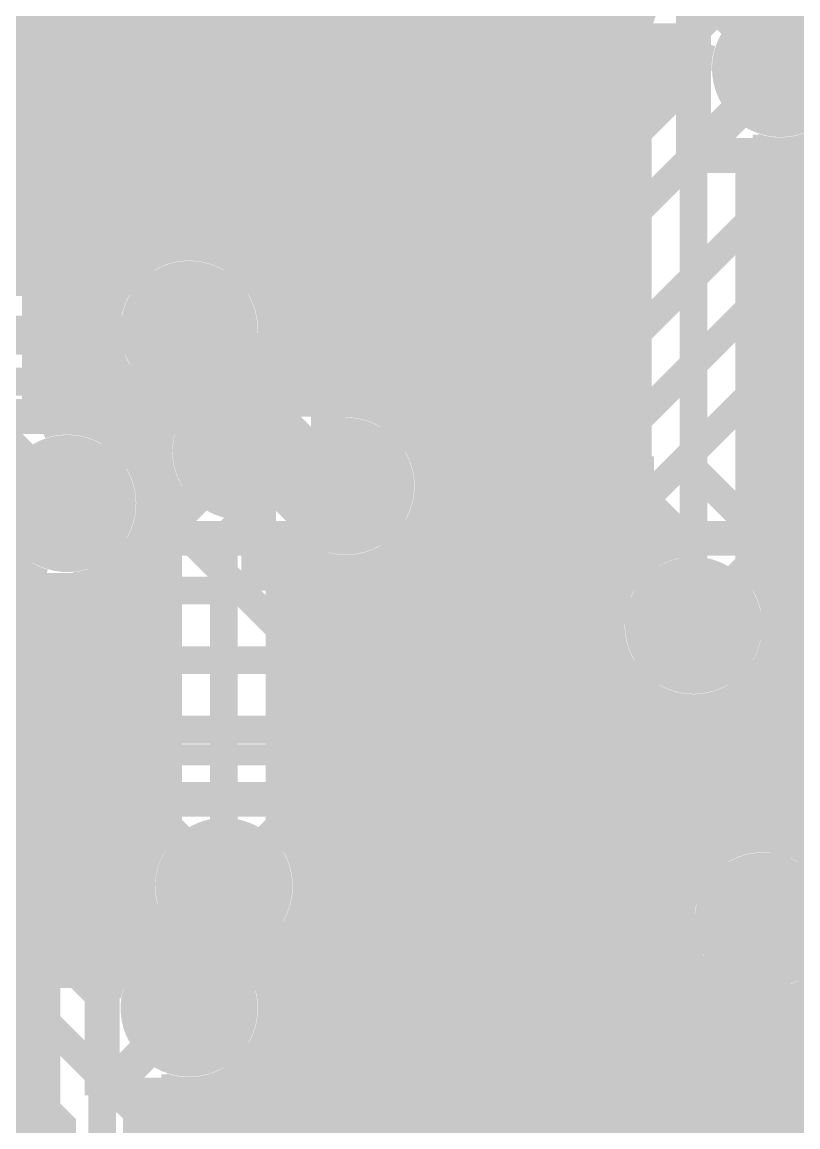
# Model space of a CAD drawing. Extents: x -4 to 136, y -50 to 40.
# Drawn here: x 93.4 to 99.06, y 11.96 to 20.02 of the extents above; entities that cross this region are included whole.
import ezdxf

# ---------------------------------------------------------------- set-up
doc = ezdxf.new("R2010")
doc.units = 0
doc.header["$MEASUREMENT"] = 0
doc.layers.get('0').update_dxf_attribs({"linetype": 'CONTINUOUS'})
for name, color, linetype in [('25-335-0_BOT', 7, 'CONTINUOUS'), ('25-335-0_DRD', 7, 'CONTINUOUS'), ('25-335-0_GND', 6, 'CONTINUOUS'), ('25-335-0_IN1', 4, 'CONTINUOUS'), ('25-335-0_SMT', 5, 'CONTINUOUS'), ('25-335-0_SPT', 10, 'CONTINUOUS'), ('25-335-0_SST', 9, 'CONTINUOUS'), ('25-335-0_TOP', 12, 'CONTINUOUS'), ('THRUHOLE_TAP', 15, 'CONTINUOUS')]:
    doc.layers.add(name, color=color, linetype=linetype)

# ---------------------------------------------------------------- blocks, each defined once
blk = doc.blocks.new('ROUND_40')
at = {"const_width": 0.29972}
blk.add_lwpolyline([(-0.14986, 0, 1), (0.14986, 0, 1)], format="xyb", close=True, dxfattribs=at)
blk = doc.blocks.new('ROUND_60')
at = {"const_width": 0.50038}
blk.add_lwpolyline([(-0.25019, 0, 1), (0.25019, 0, 1)], format="xyb", close=True, dxfattribs=at)
blk = doc.blocks.new('ROUND_63')
at = {"const_width": 0.0635}
blk.add_lwpolyline([(-0.03175, 0, 1), (0.03175, 0, 1)], format="xyb", close=True, dxfattribs=at)
blk = doc.blocks.new('RECTANGLE_15')
blk.add_solid([(0.29972, 0.65024), (0.29972, -0.65024), (-0.29972, 0.65024), (-0.29972, -0.65024)])
blk = doc.blocks.new('ROUND_23')
at = {"const_width": 0.10033}
blk.add_lwpolyline([(-0.050164, 0, 1), (0.050164, 0, 1)], format="xyb", close=True, dxfattribs=at)

msp = doc.modelspace()

# ---------------------------------------------------------------- linework, layer by layer
at = {"layer": '25-335-0_BOT'}
for points, const_width in [([(107.823, 13.335), (106.172, 11.684), (103.378, 11.684), (98.298, 16.764), (98.298, 19.939), (99.187, 20.828), (99.187, 26.289), (98.298, 27.178), (98.298, 31.369), (97.79, 31.877), (95.885, 31.877)], 0.2032), ([(74.295, 31.369), (84.582, 31.369), (93.091, 22.86), (93.091, 16.129), (93.345, 15.875), (93.345, 12.954), (94.234, 12.065), (94.234, 11.049), (95.885, 9.398), (97.155, 9.398)], 0.2032), ([(93.5228, 22.733), (93.5228, 17.1069)], 0.254), ([(93.726, 22.6822), (93.726, 17.13992)], 0.254), ([(93.9546, 22.6822), (93.9546, 17.09674)], 0.254), ([(94.1832, 22.6822), (94.1832, 18.2372)], 0.254), ([(94.4118, 22.6822), (94.4118, 18.3769)], 0.254), ([(97.3836, 22.39772), (97.3836, 11.80592)], 0.254), ([(97.6122, 22.18182), (97.6122, 11.7729)], 0.254), ([(97.8408, 22.10816), (97.8408, 16.0528)], 0.254), ([(97.155, 20.93214), (97.155, 11.75258)], 0.254), ([(94.6404, 20.88642), (94.6404, 18.40992)], 0.254), ([(96.9264, 20.60956), (96.9264, 11.57986)], 0.254), ([(94.869, 20.58416), (94.869, 18.35658)], 0.254), ([(95.0976, 20.3962), (95.0976, 18.18386)], 0.254), ([(96.6978, 20.41398), (96.6978, 9.8298)], 0.254), ([(95.3262, 20.27428), (95.3262, 17.42694)], 0.254), ([(96.4692, 20.28444), (96.4692, 10.52322)], 0.254), ([(95.5548, 20.19808), (95.5548, 17.2339)], 0.254), ([(96.2406, 20.2057), (96.2406, 17.04086)], 0.254), ([(95.7834, 20.16252), (95.7834, 17.26692)], 0.254), ([(96.012, 20.16506), (96.012, 17.21358)], 0.254), ([(97.86874, 19.9898), (93.5228, 19.9898)], 0.254), ([(97.8662, 19.939), (97.8662, 16.764)], 0.254), ([(97.8662, 19.7612), (93.5228, 19.7612)], 0.254), ([(97.8662, 19.5326), (93.5228, 19.5326)], 0.254), ([(97.8662, 19.304), (93.5228, 19.304)], 0.254), ([(97.8662, 19.0754), (93.5228, 19.0754)], 0.254), ([(98.7298, 19.0881), (98.7298, 16.9418)], 0.254), ([(98.77298, 19.0754), (98.7298, 19.0754)], 0.254), ([(98.7552, 19.08048), (98.7552, 16.9164)], 0.254), ([(99.3521, 19.0754), (99.09048, 19.0754)], 0.254), ([(98.9838, 19.05762), (98.9838, 16.6878)], 0.254), ([(97.8662, 18.8468), (93.5228, 18.8468)], 0.254), ([(99.3521, 18.8468), (98.7298, 18.8468)], 0.254), ([(97.8662, 18.6182), (93.5228, 18.6182)], 0.254), ([(99.3521, 18.6182), (98.7298, 18.6182)], 0.254), ([(94.45498, 18.3896), (93.5228, 18.3896)], 0.254), ([(97.8662, 18.3896), (94.77248, 18.3896)], 0.254), ([(99.3521, 18.3896), (98.7298, 18.3896)], 0.254), ([(94.11208, 18.161), (93.5228, 18.161)], 0.254), ([(97.8662, 18.161), (95.11538, 18.161)], 0.254), ([(99.3521, 18.161), (98.7298, 18.161)], 0.254), ([(94.00286, 17.9324), (93.5228, 17.9324)], 0.254), ([(97.8662, 17.9324), (95.2246, 17.9324)], 0.254), ([(99.3521, 17.9324), (98.7298, 17.9324)], 0.254), ([(93.99016, 17.7038), (93.5228, 17.7038)], 0.254), ([(97.8662, 17.7038), (95.23984, 17.7038)], 0.254), ([(99.37496, 17.7038), (98.7298, 17.7038)], 0.254), ([(94.06382, 17.4752), (93.5228, 17.4752)], 0.254), ([(97.8662, 17.4752), (95.23222, 17.4752)], 0.254), ([(99.5172, 17.4752), (98.7298, 17.4752)], 0.254), ([(94.1832, 17.32026), (94.1832, 16.9418)], 0.254), ([(94.27972, 17.2466), (93.5228, 17.2466)], 0.254), ([(95.59798, 17.2466), (95.5167, 17.2466)], 0.254), ([(97.8662, 17.2466), (95.91548, 17.2466)], 0.254), ([(99.61626, 17.2466), (98.7298, 17.2466)], 0.254), ([(94.4118, 17.1831), (94.4118, 17.12722)], 0.254), ([(94.37878, 17.018), (94.09684, 17.018)], 0.254), ([(97.8662, 17.018), (96.25838, 17.018)], 0.254), ([(99.8601, 17.018), (98.7298, 17.018)], 0.254), ([(98.7298, 16.9418), (103.5558, 12.1158)], 0.254), ([(94.869, 13.716), (94.869, 16.26108), (94.996, 16.38808), (94.996, 16.891)], 0.2032), ([(94.3737, 16.7894), (94.28988, 16.7894)], 0.254), ([(97.8662, 16.7894), (96.3676, 16.7894)], 0.254), ([(101.85908, 16.7894), (98.8822, 16.7894)], 0.254), ([(94.4118, 16.65478), (94.4118, 14.1478)], 0.254), ([(94.46006, 16.5608), (94.35338, 16.5608)], 0.254), ([(97.917, 16.5608), (96.38284, 16.5608)], 0.254), ([(101.90226, 16.5608), (99.1108, 16.5608)], 0.254), ([(97.9932, 16.4592), (98.20656, 16.2433)], 0.254), ([(94.44228, 16.3322), (94.33052, 16.3322)], 0.254), ([(98.11766, 16.3322), (96.30918, 16.3322)], 0.254), ([(98.0694, 16.38046), (98.0694, 16.20774)], 0.254), ([(94.4372, 16.26108), (94.4372, 14.1732)], 0.254), ([(96.2406, 16.2306), (96.2406, 10.8077)], 0.254), ([(94.4372, 16.1036), (94.20606, 16.1036)], 0.254), ([(95.3008, 16.08074), (95.3008, 14.1732)], 0.254), ([(95.42272, 16.1036), (95.32112, 16.1036)], 0.254), ([(95.3262, 16.10868), (95.3262, 14.1478)], 0.254), ([(97.8916, 16.1036), (96.09328, 16.1036)], 0.254), ([(94.1832, 16.07566), (94.1832, 13.2842)], 0.254), ([(95.5548, 16.0401), (95.5548, 12.4968)], 0.254), ([(95.7834, 16.00708), (95.7834, 11.25728)], 0.254), ([(96.012, 16.06042), (96.012, 10.90422)], 0.254), ([(93.9546, 15.92326), (93.9546, 12.954)], 0.254), ([(93.7768, 15.875), (93.7768, 13.1318)], 0.254), ([(94.4372, 15.875), (93.7768, 15.875)], 0.254), ([(97.72142, 15.875), (95.3008, 15.875)], 0.254), ([(94.4372, 15.6464), (93.7768, 15.6464)], 0.254), ([(97.66808, 15.6464), (95.3008, 15.6464)], 0.254), ([(98.9203, 15.52956), (103.06558, 11.38428)], 0.254), ([(98.9838, 15.46606), (98.9838, 14.06652)], 0.254), ([(94.4372, 15.4178), (93.7768, 15.4178)], 0.254), ([(97.7011, 15.4178), (95.3008, 15.4178)], 0.254), ([(99.03206, 15.4178), (98.8949, 15.4178)], 0.254), ([(94.4372, 15.1892), (93.7768, 15.1892)], 0.254), ([(97.83826, 15.1892), (95.3008, 15.1892)], 0.254), ([(97.8408, 15.18666), (97.8408, 11.6332)], 0.254), ([(99.26066, 15.1892), (98.7552, 15.1892)], 0.254), ([(98.7552, 15.18666), (98.7552, 14.08938)], 0.254), ([(98.0694, 15.03426), (98.0694, 4.4958)], 0.254), ([(98.5266, 15.03426), (98.5266, 14.02588)], 0.254), ([(94.4372, 14.9606), (93.7768, 14.9606)], 0.254), ([(99.48926, 14.9606), (95.3008, 14.9606)], 0.254), ([(98.298, 14.99108), (98.298, 13.83284)], 0.254), ([(94.4372, 14.732), (93.7768, 14.732)], 0.254), ([(99.71786, 14.732), (95.3008, 14.732)], 0.254), ([(94.4372, 14.5034), (93.7768, 14.5034)], 0.254), ([(99.94646, 14.5034), (95.3008, 14.5034)], 0.254), ([(94.4372, 14.2748), (93.7768, 14.2748)], 0.254), ([(100.17506, 14.2748), (95.3008, 14.2748)], 0.254), ([(94.33306, 14.0462), (93.7768, 14.0462)], 0.254), ([(98.56978, 14.0462), (95.40494, 14.0462)], 0.254), ([(100.40366, 14.0462), (99.04222, 14.0462)], 0.254), ([(92.71, 9.144), (93.599, 10.033), (93.599, 11.938), (92.837, 12.7), (92.837, 13.208), (92.329, 13.716)], 0.381), ([(94.2467, 13.8176), (93.7768, 13.8176)], 0.254), ([(98.2853, 13.8176), (95.4913, 13.8176)], 0.254), ([(94.25178, 13.589), (93.7768, 13.589)], 0.254), ([(98.18878, 13.589), (95.48622, 13.589)], 0.254), ([(94.27972, 13.3604), (93.7768, 13.3604)], 0.254), ([(98.1837, 13.3604), (95.3897, 13.3604)], 0.254), ([(95.3262, 13.28166), (95.3262, 12.7254)], 0.254), ([(93.7768, 13.1318), (93.99016, 12.91844)], 0.254), ([(94.06382, 13.1318), (93.7768, 13.1318)], 0.254), ([(98.27006, 13.1318), (95.16618, 13.1318)], 0.254), ([(98.298, 13.08862), (98.298, 9.76884)], 0.254), ([(98.5139, 12.9032), (95.23984, 12.9032)], 0.254), ([(98.5266, 12.89812), (98.5266, 9.96188)], 0.254), ([(98.9838, 12.85748), (98.9838, 10.00252)], 0.254), ([(101.54666, 12.9032), (99.09556, 12.9032)], 0.254), ([(95.25, 10.922), (95.25, 12.192), (94.615, 12.827)], 0.2032), ([(95.24492, 12.80668), (95.54972, 12.50188)], 0.254), ([(98.7552, 12.83462), (98.7552, 10.02538)], 0.254), ([(101.77526, 12.6746), (95.377, 12.6746)], 0.254), ([(102.00386, 12.446), (95.59798, 12.446)], 0.254), ([(102.23246, 12.2174), (95.6818, 12.2174)], 0.254), ([(95.6818, 12.192), (95.6818, 11.3792)], 0.254), ([(102.46106, 11.9888), (95.6818, 11.9888)], 0.254)]:
    msp.add_lwpolyline(points, dxfattribs=dict(at, const_width=const_width))
at = {"layer": '25-335-0_BOT', "const_width": 0.254}
for points in [[(97.9932, 20.2438, 0.1989124), (97.86695, 19.939)], [(98.933, 19.05508, 0.1841181), (99.35228, 19.21489)], [(98.7298, 19.0881, 0.0822145), (98.933, 19.05446)], [(94.615, 18.40992, 0.4142136), (93.98508, 17.78)], [(95.24492, 17.78, 0.4142136), (94.615, 18.40992)], [(93.98508, 17.78, 0.3316342), (94.43466, 17.17548)], [(95.17634, 17.49298, 0.1187171), (95.24546, 17.78)], [(95.5294, 17.22374, 0.1824823), (95.17641, 17.49323)], [(95.758, 17.26692, 0.0931481), (95.52932, 17.22395)], [(96.38792, 16.637, 0.4142136), (95.758, 17.26692)], [(93.726, 17.13992, 0.082215), (93.523, 17.10631)], [(94.35592, 16.51, 0.4142136), (93.726, 17.13992)], [(94.43466, 17.17548, 0.1178062), (94.36669, 16.891)], [(94.36608, 16.891, 0.1715986), (94.5061, 16.49502)], [(97.8662, 16.764, 0.1989124), (97.99267, 16.45867)], [(97.8662, 16.764, 0.1989124), (97.99267, 16.45867)], [(95.758, 16.00708, 0.4142136), (96.38792, 16.637)], [(93.7768, 15.88262, 0.3907434), (94.35592, 16.51)], [(94.50578, 16.49476, 0.1439039), (94.4371, 16.26108)], [(98.20656, 16.2433, 0.3720995), (97.66808, 15.621)], [(95.3008, 16.08328, 0.0514358), (95.3566, 16.15191)], [(95.3008, 16.08328, 0.0514358), (95.3566, 16.15191)], [(95.35668, 16.15186, 0.1745208), (95.758, 16.00738)], [(97.66808, 15.621, 0.4142136), (98.298, 14.99108)], [(98.298, 14.99108, 0.3721004), (98.9203, 15.52956)], [(94.4372, 14.1732, 0.2063465), (94.24013, 13.716)], [(95.49892, 13.716, 0.2063464), (95.30152, 14.17396)], [(98.806, 14.09192, 0.4142136), (98.17608, 13.462)], [(99.43592, 13.462, 0.4142136), (98.806, 14.09192)], [(94.23908, 13.716, 0.137517), (94.33087, 13.38855)], [(95.15348, 13.15466, 0.2826171), (95.49892, 13.716)], [(98.17608, 13.462, 0.4142136), (98.806, 12.83208)], [(98.806, 12.83208, 0.4142136), (99.43592, 13.462)], [(94.33052, 13.38834, 0.2437701), (93.99232, 12.91812)], [(95.24492, 12.827, 0.1375167), (95.15313, 13.15444)], [(95.6818, 12.192, 0.1989124), (95.55533, 12.49733)]]:
    msp.add_lwpolyline(points, format="xyb", dxfattribs=at)
at = {"layer": '25-335-0_DRD', "const_width": 0.254}
for points in [[(98.298, 20.32), (98.298, 19.05)], [(99.568, 20.32), (98.298, 19.05)], [(99.568, 19.05), (98.298, 20.32)], [(97.536, 18.034), (96.266, 19.304), (96.266, 18.034)], [(96.266, 19.304), (96.266, 18.034)], [(97.536, 19.304), (96.266, 19.304)], [(97.536, 19.304), (96.266, 18.034)], [(97.536, 19.304), (96.266, 19.304)], [(97.536, 19.304), (96.266, 18.034)], [(97.536, 18.034), (96.266, 19.304)], [(97.536, 18.034), (97.536, 19.304)], [(97.536, 18.034), (97.536, 19.304)], [(98.298, 19.05), (99.568, 19.05)], [(93.98, 18.415), (93.98, 17.145)], [(95.25, 18.415), (93.98, 18.415)], [(95.25, 18.415), (93.98, 17.145)], [(95.25, 17.145), (93.98, 18.415)], [(95.25, 17.145), (95.25, 18.415)], [(96.266, 18.034), (97.536, 18.034)], [(96.266, 18.034), (97.536, 18.034)], [(94.361, 17.526), (94.361, 16.256)], [(95.631, 17.526), (94.361, 17.526)], [(95.631, 17.526), (94.361, 16.256)], [(95.631, 16.256), (94.361, 17.526)], [(95.631, 16.256), (95.631, 17.526)], [(95.123, 17.272), (95.123, 16.002)], [(96.393, 17.272), (95.123, 17.272)], [(96.393, 17.272), (95.123, 16.002)], [(96.393, 16.002), (95.123, 17.272)], [(96.393, 16.002), (96.393, 17.272)], [(94.361, 17.145), (93.091, 17.145)], [(94.361, 17.145), (93.091, 15.875)], [(94.361, 15.875), (93.091, 17.145)], [(93.98, 17.145), (95.25, 17.145)], [(94.361, 15.875), (94.361, 17.145)], [(94.361, 16.256), (95.631, 16.256)], [(97.663, 16.256), (97.663, 14.986)], [(98.933, 16.256), (97.663, 16.256)], [(98.933, 16.256), (97.663, 14.986)], [(98.933, 14.986), (97.663, 16.256)], [(98.933, 14.986), (98.933, 16.256)], [(95.123, 16.002), (96.393, 16.002)], [(93.091, 15.875), (94.361, 15.875)], [(97.663, 14.986), (98.933, 14.986)], [(94.234, 14.351), (94.234, 13.081)], [(95.504, 14.351), (94.234, 14.351)], [(95.504, 14.351), (94.234, 13.081)], [(95.504, 13.081), (94.234, 14.351)], [(95.504, 13.081), (95.504, 14.351)], [(98.171, 14.097), (98.171, 12.827)], [(99.441, 14.097), (98.171, 14.097)], [(99.441, 14.097), (98.171, 12.827)], [(99.441, 12.827), (98.171, 14.097)], [(98.171, 14.097), (98.171, 12.827)], [(99.441, 14.097), (98.171, 14.097)], [(99.441, 14.097), (98.171, 12.827)], [(99.441, 12.827), (98.171, 14.097)], [(97.409, 13.71092), (97.409, 12.44092)], [(98.679, 13.71092), (97.409, 13.71092)], [(98.679, 13.71092), (97.409, 12.44092)], [(98.679, 12.44092), (97.409, 13.71092)], [(97.409, 13.71092), (97.409, 12.44092)], [(98.679, 13.71092), (97.409, 13.71092)], [(98.679, 13.71092), (97.409, 12.44092)], [(98.679, 12.44092), (97.409, 13.71092)], [(97.409, 13.71092), (97.409, 12.44092)], [(98.679, 13.71092), (97.409, 13.71092)], [(98.679, 13.71092), (97.409, 12.44092)], [(98.679, 12.44092), (97.409, 13.71092)], [(98.679, 12.44092), (98.679, 13.71092)], [(98.679, 12.44092), (98.679, 13.71092)], [(98.679, 12.44092), (98.679, 13.71092)], [(93.98, 13.462), (93.98, 12.192)], [(95.25, 13.462), (93.98, 13.462)], [(95.25, 13.462), (93.98, 12.192)], [(95.25, 12.192), (93.98, 13.462)], [(95.25, 12.192), (95.25, 13.462)], [(94.234, 13.081), (95.504, 13.081)], [(98.171, 12.827), (99.441, 12.827)], [(98.171, 12.827), (99.441, 12.827)], [(97.409, 12.44092), (98.679, 12.44092)], [(97.409, 12.44092), (98.679, 12.44092)], [(97.409, 12.44092), (98.679, 12.44092)], [(93.98, 12.192), (95.25, 12.192)]]:
    msp.add_lwpolyline(points, dxfattribs=at)
at = {"layer": '25-335-0_IN1'}
for points, const_width in [([(40.259, 32.639), (40.386, 32.512), (94.361, 32.512), (94.869, 32.004), (94.869, 24.892), (97.663, 22.098), (97.663, 14.605), (98.806, 13.462)], 0.2032), ([(94.234, 30.988), (94.361, 30.861), (94.361, 24.638), (94.996, 24.003), (94.996, 23.241), (94.361, 22.606), (94.361, 20.32), (97.155, 17.526), (97.155, 11.43), (97.409, 11.176)], 0.2032), ([(98.298, 15.621), (98.298, 22.225), (98.552, 22.479), (98.552, 23.114), (95.504, 26.162), (95.504, 29.845)], 0.2032), ([(102.0191, 27.96032), (100.60178, 26.543), (100.584, 26.543), (99.06, 25.019), (99.06, 20.18792), (98.933, 20.06092), (98.933, 19.685)], 0.2032), ([(97.2312, 21.1074), (97.2312, 18.0594)], 0.254), ([(97.155, 20.93214), (97.155, 18.1356)], 0.254), ([(96.9264, 20.60956), (96.9264, 18.3642)], 0.254), ([(94.7928, 20.4978), (97.2312, 18.0594)], 0.254), ([(96.6978, 20.41398), (96.6978, 18.5928)], 0.254), ([(95.3262, 20.27428), (95.3262, 19.9644)], 0.254), ([(96.4692, 20.28444), (96.4692, 18.8214)], 0.254), ([(95.5548, 20.19808), (95.5548, 19.7358)], 0.254), ([(96.2406, 20.2057), (96.2406, 19.05)], 0.254), ([(95.7834, 20.16252), (95.7834, 19.5072)], 0.254), ([(96.012, 20.16506), (96.012, 19.2786)], 0.254), ([(97.2312, 19.9898), (95.3008, 19.9898)], 0.254), ([(94.996, 16.891), (95.25, 17.145), (95.25, 18.669), (94.107, 19.812), (79.375, 19.812), (78.867, 19.304), (78.867, 18.542)], 0.2032), ([(97.2312, 19.7612), (95.5294, 19.7612)], 0.254), ([(97.2312, 19.5326), (95.758, 19.5326)], 0.254), ([(93.92666, 19.3802), (79.86522, 19.3802)], 0.254), ([(93.4974, 19.3802), (93.4974, 18.2118)], 0.254), ([(93.726, 19.3802), (93.726, 18.2118)], 0.254), ([(93.92666, 19.3802), (94.8182, 18.48866)], 0.254), ([(93.9546, 19.35226), (93.9546, 18.2118)], 0.254), ([(94.00286, 19.304), (79.99984, 19.304)], 0.254), ([(97.2312, 19.304), (95.9866, 19.304)], 0.254), ([(94.23146, 19.0754), (84.02828, 19.0754)], 0.254), ([(94.1832, 19.12366), (94.1832, 18.2372)], 0.254), ([(97.2312, 19.0754), (96.2152, 19.0754)], 0.254), ([(98.7298, 19.0881), (98.7298, 16.0782)], 0.254), ([(98.77298, 19.0754), (98.7298, 19.0754)], 0.254), ([(98.7552, 19.08048), (98.7552, 16.0528)], 0.254), ([(100.55098, 19.0754), (99.09048, 19.0754)], 0.254), ([(98.9838, 19.05762), (98.9838, 14.06652)], 0.254), ([(94.46006, 18.8468), (84.24418, 18.8468)], 0.254), ([(94.4118, 18.89506), (94.4118, 18.3769)], 0.254), ([(97.2312, 18.8468), (96.4438, 18.8468)], 0.254), ([(106.75366, 18.8468), (98.7298, 18.8468)], 0.254), ([(94.6404, 18.66646), (94.6404, 18.40992)], 0.254), ([(94.68866, 18.6182), (84.31784, 18.6182)], 0.254), ([(97.2312, 18.6182), (96.6724, 18.6182)], 0.254), ([(106.52506, 18.6182), (98.7298, 18.6182)], 0.254), ([(94.8182, 18.48866), (94.8182, 18.3769)], 0.254), ([(94.45498, 18.3896), (84.3026, 18.3896)], 0.254), ([(94.8182, 18.3896), (94.77248, 18.3896)], 0.254), ([(97.2312, 18.3896), (96.901, 18.3896)], 0.254), ([(106.29646, 18.3896), (98.7298, 18.3896)], 0.254), ([(94.15526, 18.2118), (84.22894, 18.2118)], 0.254), ([(97.2312, 18.161), (97.1296, 18.161)], 0.254), ([(99.91598, 18.161), (98.7298, 18.161)], 0.254), ([(99.6315, 17.9324), (98.7298, 17.9324)], 0.254), ([(94.615, 17.78), (83.566, 17.78), (83.185, 17.399)], 0.2032), ([(99.53498, 17.7038), (98.7298, 17.7038)], 0.254), ([(99.5299, 17.4752), (98.7298, 17.4752)], 0.254), ([(99.61626, 17.2466), (98.7298, 17.2466)], 0.254), ([(95.885, 10.287), (95.885, 14.986), (94.361, 16.51), (94.361, 16.764), (93.98, 17.145), (91.186, 17.145), (90.805, 16.764)], 0.2032), ([(99.8601, 17.018), (98.7298, 17.018)], 0.254), ([(101.85908, 16.7894), (98.7298, 16.7894)], 0.254), ([(95.758, 16.637), (96.52, 15.875), (96.52, 9.144), (98.425, 7.239), (104.013, 7.239)], 0.2032), ([(93.726, 16.51), (93.98, 16.256), (93.98, 8.128)], 0.2032), ([(101.90226, 16.5608), (98.7298, 16.5608)], 0.254), ([(102.05466, 16.3322), (98.7298, 16.3322)], 0.254), ([(102.20198, 16.1036), (98.7298, 16.1036)], 0.254), ([(93.4974, 15.92326), (93.4974, 8.53186)], 0.254), ([(93.5482, 15.875), (89.90838, 15.875)], 0.254), ([(93.5482, 15.90548), (93.5482, 8.5852)], 0.254), ([(101.85908, 15.875), (98.87458, 15.875)], 0.254), ([(93.5482, 15.6464), (90.0176, 15.6464)], 0.254), ([(101.74986, 15.6464), (98.92792, 15.6464)], 0.254), ([(93.5482, 15.4178), (90.7542, 15.4178)], 0.254), ([(101.73716, 15.4178), (98.8949, 15.4178)], 0.254), ([(93.5482, 15.1892), (90.8939, 15.1892)], 0.254), ([(101.81082, 15.1892), (98.7552, 15.1892)], 0.254), ([(98.7552, 15.18666), (98.7552, 14.1224)], 0.254), ([(98.5266, 15.03426), (98.5266, 14.351)], 0.254), ([(93.5482, 14.9606), (90.92692, 14.9606)], 0.254), ([(98.0948, 15.0241), (98.0948, 14.7828)], 0.254), ([(102.02672, 14.9606), (98.0948, 14.9606)], 0.254), ([(98.298, 14.99108), (98.298, 14.5796)], 0.254), ([(93.5482, 14.732), (90.87358, 14.732)], 0.254), ([(98.0948, 14.7828), (98.78568, 14.09192)], 0.254), ([(103.14178, 14.732), (98.1456, 14.732)], 0.254), ([(93.5482, 14.5034), (90.70086, 14.5034)], 0.254), ([(103.2383, 14.5034), (98.3742, 14.5034)], 0.254), ([(93.5482, 14.2748), (92.61856, 14.2748)], 0.254), ([(103.3272, 14.2748), (98.6028, 14.2748)], 0.254), ([(97.5868, 14.06906), (98.17608, 13.47978)], 0.254), ([(97.5868, 14.06906), (97.5868, 11.78052)], 0.254), ([(98.806, 14.09192), (98.78569, 14.09159)], 0.254), ([(93.5482, 14.0462), (92.86494, 14.0462)], 0.254), ([(97.60966, 14.0462), (97.5868, 14.0462)], 0.254), ([(97.6122, 14.04366), (97.6122, 11.7729)], 0.254), ([(103.3272, 14.0462), (99.04222, 14.0462)], 0.254), ([(93.5482, 13.8176), (92.9513, 13.8176)], 0.254), ([(97.83826, 13.8176), (97.5868, 13.8176)], 0.254), ([(97.8408, 13.81506), (97.8408, 11.6332)], 0.254), ([(93.5482, 13.589), (92.94622, 13.589)], 0.254), ([(98.06686, 13.589), (97.5868, 13.589)], 0.254), ([(98.0694, 13.58646), (98.0694, 8.2042)], 0.254), ([(95.4532, 13.47978), (95.4532, 11.5189)], 0.254), ([(98.17608, 13.47978), (98.17583, 13.462)], 0.254), ([(98.806, 9.398), (98.806, 13.462)], 0.2032), ([(93.5482, 13.3604), (92.8497, 13.3604)], 0.254), ([(95.4532, 13.3604), (95.3897, 13.3604)], 0.254), ([(98.1837, 13.3604), (97.5868, 13.3604)], 0.254), ([(95.3262, 13.28166), (95.3262, 11.54684)], 0.254), ([(93.5482, 13.1318), (92.62618, 13.1318)], 0.254), ([(95.4532, 13.1318), (95.16618, 13.1318)], 0.254), ([(98.27006, 13.1318), (97.5868, 13.1318)], 0.254), ([(98.298, 13.08862), (98.298, 9.76884)], 0.254), ([(98.3742, 13.00226), (98.3742, 9.8552)], 0.254), ([(93.5482, 12.9032), (92.69984, 12.9032)], 0.254), ([(95.4532, 12.9032), (95.23984, 12.9032)], 0.254), ([(98.3742, 12.9032), (97.5868, 12.9032)], 0.254), ([(93.5482, 12.6746), (92.6846, 12.6746)], 0.254), ([(95.4532, 12.6746), (95.2246, 12.6746)], 0.254), ([(98.3742, 12.6746), (97.5868, 12.6746)], 0.254), ([(93.5482, 12.446), (92.57538, 12.446)], 0.254), ([(95.0976, 12.4206), (95.0976, 11.5316)], 0.254), ([(95.4532, 12.446), (95.11538, 12.446)], 0.254), ([(98.3742, 12.446), (97.5868, 12.446)], 0.254), ([(93.5482, 12.2174), (92.5068, 12.2174)], 0.254), ([(94.4118, 12.2301), (94.4118, 8.5852)], 0.254), ([(94.4118, 12.2301), (94.4118, 8.5852)], 0.254), ([(94.45498, 12.2174), (94.4118, 12.2174)], 0.254), ([(95.4532, 12.2174), (94.77248, 12.2174)], 0.254), ([(94.869, 12.25042), (94.869, 11.42238)], 0.254), ([(98.3742, 12.2174), (97.5868, 12.2174)], 0.254), ([(94.6404, 12.19708), (94.6404, 11.07948)], 0.254), ([(93.5482, 11.9888), (92.5068, 11.9888)], 0.254), ([(95.4532, 11.9888), (94.4118, 11.9888)], 0.254), ([(98.3742, 11.9888), (97.5868, 11.9888)], 0.254)]:
    msp.add_lwpolyline(points, dxfattribs=dict(at, const_width=const_width))
at = {"layer": '25-335-0_IN1', "const_width": 0.254}
for points in [[(98.933, 19.05508, 0.4142136), (99.56292, 19.685)], [(98.7298, 19.0881, 0.0822145), (98.933, 19.05446)], [(94.615, 18.40992, 0.2070678), (94.15584, 18.21125)], [(94.8182, 18.3769, 0.0822145), (94.615, 18.41054)], [(93.09608, 16.51, 0.3327072), (93.5482, 15.90548)], [(98.92792, 15.621, 0.2063464), (98.73052, 16.07896)], [(98.298, 14.99108, 0.4142136), (98.92792, 15.621)], [(98.0948, 15.0241, 0.0822145), (98.298, 14.99046)], [(99.43592, 13.462, 0.4142136), (98.806, 14.09192)], [(95.15348, 13.15466, 0.1813194), (95.45242, 13.48009)], [(98.17608, 13.462, 0.2070672), (98.37475, 13.00284)], [(95.24492, 12.827, 0.1375167), (95.15313, 13.15444)], [(94.615, 12.19708, 0.4142136), (95.24492, 12.827)], [(94.4118, 12.2301, 0.0822145), (94.615, 12.19646)]]:
    msp.add_lwpolyline(points, format="xyb", dxfattribs=at)
at = {"layer": '25-335-0_SST', "const_width": 0.1524}
for points in [[(92.71254, 14.17066), (92.81414, 14.06906), (96.71304, 14.06906), (96.71304, 17.67332), (92.51696, 17.67332), (92.51696, 14.3764), (92.71254, 14.17066)], [(98.933, 12.319), (102.997, 12.319), (102.997, 16.891), (101.219, 16.891), (100.965, 16.637), (100.711, 16.891), (98.933, 16.891), (98.933, 12.319)], [(98.00844, 16.77924), (96.99244, 16.77924)], [(96.99244, 16.30426), (97.50044, 16.65986), (98.00844, 16.30426)], [(96.99244, 15.58544), (96.99244, 15.82166)], [(96.99244, 15.70482), (98.00844, 15.70482), (97.83826, 15.82166)], [(96.61398, 14.67612), (92.51696, 14.67612)]]:
    msp.add_lwpolyline(points, dxfattribs=at)
at = {"layer": '25-335-0_TOP'}
for points, const_width in [([(93.345, 20.8788), (93.345, 18.67408)], 0.2032), ([(84.455, 18.034), (91.44, 18.034), (92.075, 17.399), (93.472, 17.399), (93.98, 17.907), (93.98, 18.288), (95.631, 19.939), (97.028, 19.939), (97.409, 20.32), (102.997, 20.32)], 0.2032), ([(113.157, 20.32), (112.522, 19.685), (103.251, 19.685), (102.616, 19.05), (99.822, 19.05), (95.631, 14.859), (90.297, 14.859), (90.297, 14.986)], 0.2032), ([(97.5868, 19.8882), (97.33788, 19.63928)], 0.254), ([(98.3361, 19.8882), (97.5868, 19.8882)], 0.254), ([(97.6122, 19.8882), (97.6122, 18.9738)], 0.254), ([(97.8408, 19.8882), (97.8408, 19.2024)], 0.254), ([(98.0694, 19.8882), (98.0694, 19.431)], 0.254), ([(98.298, 19.8882), (98.298, 19.6596)], 0.254), ([(98.30816, 19.7612), (97.4598, 19.7612)], 0.254), ([(89.408, 15.494), (89.535, 15.621), (90.805, 15.621), (91.059, 15.367), (95.504, 15.367), (99.822, 19.685), (100.711, 19.685)], 0.2032), ([(98.933, 19.685), (96.901, 17.653), (94.615, 17.653), (94.615, 17.78)], 0.2032), ([(98.30308, 19.66468), (96.72066, 18.0848)], 0.254), ([(97.3836, 19.68246), (97.3836, 18.7452)], 0.254), ([(98.30308, 19.685), (98.3034, 19.66469)], 0.254), ([(97.028, 19.5072), (96.51492, 19.5072)], 0.254), ([(96.51492, 19.5072), (96.51492, 18.0848)], 0.254), ([(96.6978, 19.5072), (96.6978, 18.0848)], 0.254), ([(96.9264, 19.5072), (96.9264, 18.288)], 0.254), ([(97.155, 19.52498), (97.155, 18.5166)], 0.254), ([(98.16846, 19.5326), (97.17278, 19.5326)], 0.254), ([(97.93986, 19.304), (96.51492, 19.304)], 0.254), ([(97.71126, 19.0754), (96.51492, 19.0754)], 0.254), ([(95.25508, 18.95094), (94.70644, 18.4023)], 0.254), ([(95.25508, 18.95094), (95.25508, 18.0848)], 0.254), ([(95.25508, 18.8468), (95.1484, 18.8468)], 0.254), ([(97.48266, 18.8468), (96.51492, 18.8468)], 0.254), ([(95.0976, 18.79346), (95.0976, 18.18386)], 0.254), ([(95.25508, 18.67408), (95.885, 18.67408)], 0.254), ([(96.51492, 18.67408), (95.885, 18.67408)], 0.254), ([(95.25508, 18.6182), (94.9198, 18.6182)], 0.254), ([(96.901, 18.669), (96.89592, 18.67408), (95.885, 18.67408), (96.89592, 18.67408), (96.901, 18.669)], 0.2032), ([(97.25406, 18.6182), (96.51492, 18.6182)], 0.254), ([(83.693, 18.542), (83.693, 18.161), (84.328, 17.526), (91.186, 17.526), (91.821, 16.891), (93.345, 16.891), (93.726, 16.51)], 0.2032), ([(94.869, 18.56486), (94.869, 18.35658)], 0.254), ([(95.25508, 18.3896), (94.77248, 18.3896)], 0.254), ([(97.02546, 18.3896), (96.51492, 18.3896)], 0.254), ([(108.077, 18.161), (106.172, 18.161), (106.045, 18.288), (104.775, 18.288), (104.648, 18.161), (101.092, 18.161), (100.965, 18.288), (99.695, 18.288), (95.758, 14.351), (81.407, 14.351), (80.391, 15.367)], 0.2032), ([(95.25508, 18.161), (95.11538, 18.161)], 0.254), ([(96.79686, 18.161), (96.51492, 18.161)], 0.254), ([(95.25508, 18.0848), (95.16618, 18.0848)], 0.254), ([(96.72066, 18.0848), (96.51492, 18.0848)], 0.254), ([(117.729, 13.462), (117.729, 14.478), (105.029, 14.478), (104.521, 14.986), (104.521, 15.621), (104.013, 16.129), (102.235, 16.129), (101.6, 16.764), (100.33, 16.764), (99.187, 15.621), (98.298, 15.621)], 0.2032), ([(67.183, 15.621), (67.31, 15.748), (72.263, 15.748), (73.406, 14.605), (78.613, 14.605), (80.137, 16.129), (93.218, 16.129), (93.472, 15.875), (94.996, 15.875), (95.758, 16.637)], 0.2032), ([(97.66808, 15.65148), (96.07296, 14.05382)], 0.254), ([(97.66808, 15.65148), (97.66734, 15.621)], 0.254), ([(97.6122, 15.59306), (97.6122, 12.8778)], 0.254), ([(103.251, 15.494), (102.489, 14.732), (101.473, 14.732), (100.965, 14.224), (100.965, 12.827), (100.584, 12.446), (96.774, 12.446), (96.393, 12.065), (95.504, 12.065), (95.25, 12.319), (95.25, 13.335), (94.869, 13.716)], 0.2032), ([(97.3836, 15.36446), (97.3836, 12.8778)], 0.254), ([(97.7011, 15.4178), (97.4344, 15.4178)], 0.254), ([(97.155, 15.13586), (97.155, 12.8778)], 0.254), ([(97.83826, 15.1892), (97.2058, 15.1892)], 0.254), ([(97.8408, 15.18666), (97.8408, 12.8778)], 0.254), ([(99.187, 15.1892), (98.7552, 15.1892)], 0.254), ([(98.7552, 15.18666), (98.7552, 14.08938)], 0.254), ([(98.9838, 15.1892), (98.9838, 14.06652)], 0.254), ([(98.0694, 15.03426), (98.0694, 12.8778)], 0.254), ([(98.5266, 15.03426), (98.5266, 14.02588)], 0.254), ([(100.1268, 14.9606), (96.9772, 14.9606)], 0.254), ([(98.298, 14.99108), (98.298, 13.83284)], 0.254), ([(96.9264, 14.90726), (96.9264, 12.8778)], 0.254), ([(100.86086, 14.732), (96.7486, 14.732)], 0.254), ([(96.6978, 14.67866), (96.6978, 12.87018)], 0.254), ([(100.6348, 14.5034), (96.52, 14.5034)], 0.254), ([(96.4692, 14.45006), (96.4692, 14.05382)], 0.254), ([(100.584, 14.4272), (99.1108, 14.4272)], 0.254), ([(99.1108, 14.4272), (99.1108, 14.01318)], 0.254), ([(99.1108, 14.2748), (96.2914, 14.2748)], 0.254), ([(96.2406, 14.22146), (96.2406, 14.05382)], 0.254), ([(98.56978, 14.0462), (96.0628, 14.0462)], 0.254), ([(96.51492, 14.05382), (96.07042, 14.05382)], 0.254), ([(96.51492, 14.05382), (96.51492, 12.79144)], 0.254), ([(99.1108, 14.0462), (99.04222, 14.0462)], 0.254), ([(98.2853, 13.8176), (96.51492, 13.8176)], 0.254), ([(98.18878, 13.589), (96.51492, 13.589)], 0.254), ([(98.806, 13.462), (99.949, 13.462)], 0.2032), ([(98.806, 13.462), (99.949, 13.462)], 0.2032), ([(98.1837, 13.3604), (96.51492, 13.3604)], 0.254), ([(98.27006, 13.1318), (96.51492, 13.1318)], 0.254), ([(94.615, 12.827), (94.36608, 13.07592), (93.345, 13.07592)], 0.2032), ([(96.51492, 13.07592), (95.885, 13.07592)], 0.254), ([(95.885, 13.07592), (98.044, 13.07592)], 0.2032), ([(98.044, 13.07592), (95.885, 13.07592)], 0.2032), ([(95.885, 13.07592), (98.044, 13.07592)], 0.2032), ([(98.298, 13.08862), (98.298, 12.8778)], 0.254), ([(98.5139, 12.9032), (96.51492, 12.9032)], 0.254), ([(98.56978, 12.8778), (96.774, 12.8778)], 0.254), ([(98.5266, 12.89812), (98.5266, 12.8778)], 0.254), ([(104.394, 12.319), (104.267, 12.192), (100.965, 12.192), (100.711, 11.938), (97.282, 11.938), (96.901, 11.557), (95.377, 11.557), (95.25, 11.684), (83.82, 11.684), (83.439, 12.065)], 0.2032)]:
    msp.add_lwpolyline(points, dxfattribs=dict(at, const_width=const_width))
at = {"layer": '25-335-0_TOP', "const_width": 0.254}
for points in [[(98.3361, 19.8882, 0.0822145), (98.30246, 19.685)], [(97.028, 19.5072, 0.1989115), (97.33333, 19.63367)], [(95.16618, 18.0848, 0.2340809), (94.70656, 18.40315)], [(97.66808, 15.621, 0.4142136), (98.298, 14.99108)], [(98.298, 14.99108, 0.2063458), (98.75596, 15.18848)], [(98.806, 14.09192, 0.4142136), (98.17608, 13.462)], [(99.1108, 14.01318, 0.1269607), (98.806, 14.09184)], [(98.17608, 13.462, 0.3056554), (98.56978, 12.8778)], [(96.774, 12.8778, 0.1622777), (96.51492, 12.79144)]]:
    msp.add_lwpolyline(points, format="xyb", dxfattribs=at)

# ---------------------------------------------------------------- block references
at = {"layer": '25-335-0_BOT'}
for p in [(98.933, 19.685), (96.901, 18.669), (94.615, 17.78), (94.996, 16.891), (95.758, 16.637), (93.726, 16.51), (98.298, 15.621), (94.869, 13.716), (98.806, 13.462), (98.044, 13.07592), (94.615, 12.827)]:
    msp.add_blockref('ROUND_40', p, dxfattribs=at)
at = {"layer": '25-335-0_GND'}
for name, p in [('ROUND_60', (98.933, 19.685)), ('ROUND_63', (96.901, 18.669)), ('ROUND_60', (94.615, 17.78)), ('ROUND_60', (94.996, 16.891)), ('ROUND_60', (95.758, 16.637)), ('ROUND_60', (93.726, 16.51)), ('ROUND_60', (98.298, 15.621)), ('ROUND_60', (94.869, 13.716)), ('ROUND_60', (98.806, 13.462)), ('ROUND_60', (94.615, 12.827)), ('ROUND_63', (98.044, 13.07592))]:
    msp.add_blockref(name, p, dxfattribs=at)
at = {"layer": '25-335-0_IN1'}
for p in [(98.933, 19.685), (96.901, 18.669), (94.615, 17.78), (94.996, 16.891), (95.758, 16.637), (93.726, 16.51), (98.298, 15.621), (94.869, 13.716), (98.806, 13.462), (98.044, 13.07592), (94.615, 12.827)]:
    msp.add_blockref('ROUND_40', p, dxfattribs=at)
at = {"layer": '25-335-0_SMT'}
for p in [(93.345, 18.67408), (95.885, 18.67408), (93.345, 13.07592), (95.885, 13.07592)]:
    msp.add_blockref('RECTANGLE_15', p, dxfattribs=at)
at = {"layer": '25-335-0_SPT'}
for p in [(93.345, 18.67408), (95.885, 18.67408), (93.345, 13.07592), (95.885, 13.07592)]:
    msp.add_blockref('RECTANGLE_15', p, dxfattribs=at)
at = {"layer": '25-335-0_TOP'}
for name, p in [('ROUND_40', (98.933, 19.685)), ('RECTANGLE_15', (93.345, 18.67408)), ('RECTANGLE_15', (95.885, 18.67408)), ('ROUND_40', (96.901, 18.669)), ('ROUND_40', (94.615, 17.78)), ('ROUND_40', (94.996, 16.891)), ('ROUND_40', (95.758, 16.637)), ('ROUND_40', (93.726, 16.51)), ('ROUND_40', (98.298, 15.621)), ('ROUND_40', (94.869, 13.716)), ('RECTANGLE_15', (93.345, 13.07592)), ('RECTANGLE_15', (95.885, 13.07592)), ('ROUND_40', (98.806, 13.462)), ('ROUND_40', (98.044, 13.07592)), ('ROUND_40', (94.615, 12.827))]:
    msp.add_blockref(name, p, dxfattribs=at)
at = {"layer": 'THRUHOLE_TAP'}
for p in [(98.933, 19.685), (96.901, 18.669), (94.615, 17.78), (94.996, 16.891), (95.758, 16.637), (93.726, 16.51), (98.298, 15.621), (94.869, 13.716), (98.806, 13.462), (98.044, 13.07592), (94.615, 12.827)]:
    msp.add_blockref('ROUND_23', p, dxfattribs=at)

doc.saveas('drawing.dxf')
